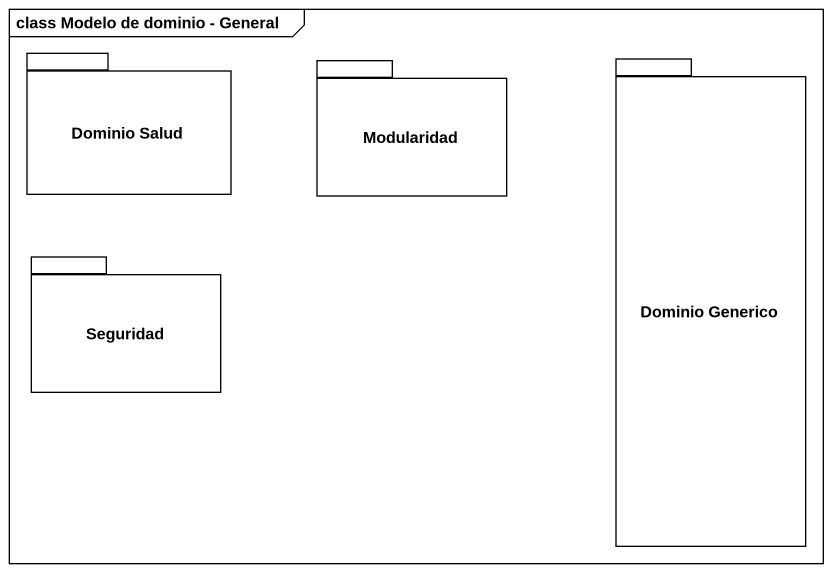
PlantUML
@startuml
mainframe class Modelo de dominio - General
package "Dominio Salud" as Dominio_Salud {
}
package Modularidad {
}
package "Dominio Generico" as Dominio_Generico {
}
package Seguridad {
}
@enduml
